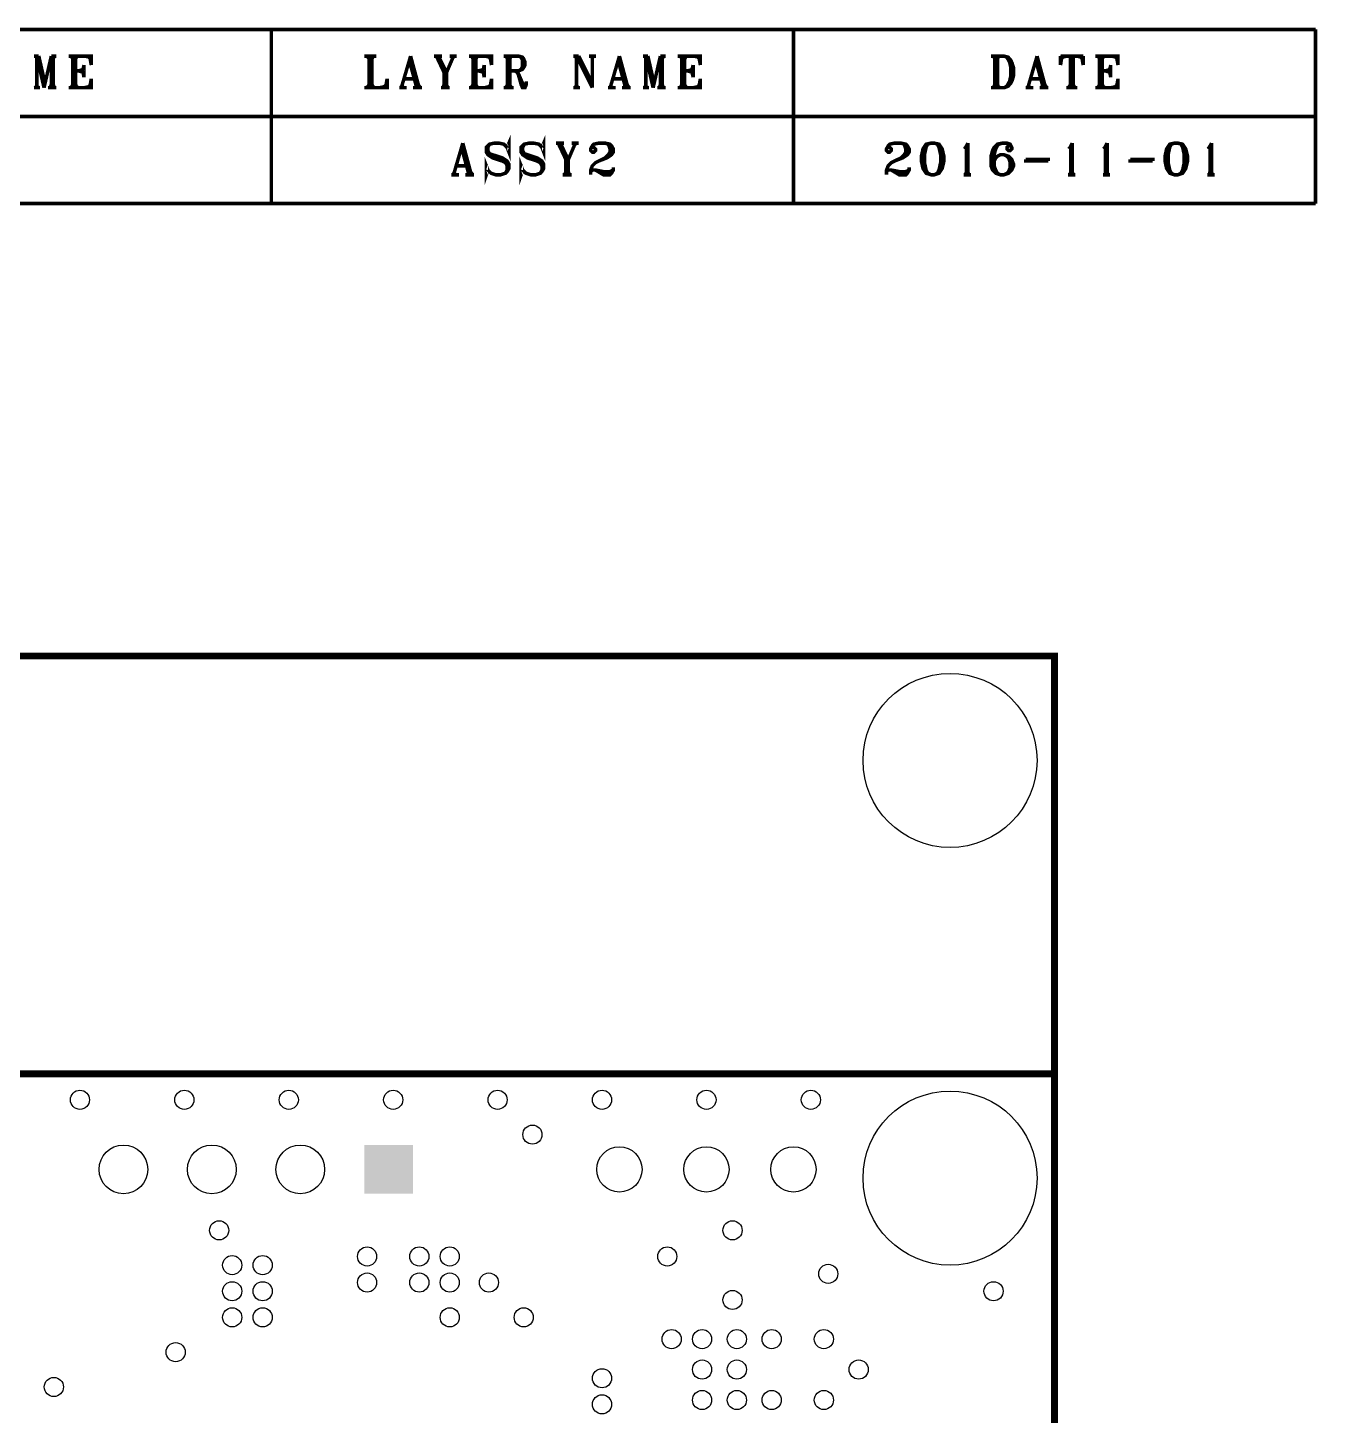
# Model space of a CAD drawing. Extents: x -2.6 to 72.5, y -0.1 to 95.
# Drawn here: x 35.5 to 72.55, y 55.19 to 95.05 of the extents above; entities that cross this region are included whole.
import ezdxf

# ---------------------------------------------------------------- set-up
doc = ezdxf.new("R2010")
doc.units = 0
doc.layers.get('0').update_dxf_attribs({"linetype": 'CONTINUOUS'})
doc.layers.add('03_ASSY2_GBR', color=1, linetype='CONTINUOUS')

# ---------------------------------------------------------------- blocks, each defined once
blk = doc.blocks.new('ROUND_9')
blk.add_circle((0, 0), 0.7)
blk = doc.blocks.new('ROUND_129')
blk.add_circle((0, 0), 0.65)
blk = doc.blocks.new('ROUND_139')
blk.add_circle((0, 0), 0.275)
blk = doc.blocks.new('ROUND_140')
blk.add_circle((0, 0), 2.5)
blk = doc.blocks.new('SQUARE_143')
blk.add_solid([(0.7, 0.7), (0.7, -0.7), (-0.7, 0.7), (-0.7, -0.7)])

msp = doc.modelspace()

# ---------------------------------------------------------------- linework, layer by layer
at = {"layer": '03_ASSY2_GBR'}
for points, const_width in [([(22.5, 95), (72.5, 95)], 0.1), ([(42.5, 95), (42.5, 90)], 0.1), ([(57.5, 95), (57.5, 90)], 0.1), ([(72.5, 95), (72.5, 90)], 0.1), ([(35.675, 94.235), (35.818, 94.235)], 0.1), ([(35.701, 94.235), (35.76, 94.205)], 0.1), ([(35.76, 94.235), (35.76, 93.371)], 0.1), ([(35.76, 94.235), (35.968, 93.326)], 0.1), ([(35.792, 94.235), (35.968, 93.462)], 0.1), ([(35.818, 94.235), (35.994, 93.462)], 0.1), ([(36.176, 94.235), (35.968, 93.326)], 0.1), ([(36.176, 94.235), (36.176, 93.326)], 0.1), ([(36.176, 94.235), (36.325, 94.235)], 0.1), ([(36.202, 94.205), (36.202, 93.371)], 0.1), ([(36.234, 94.235), (36.234, 93.326)], 0.1), ([(36.26, 94.235), (36.234, 94.159)], 0.1), ([(36.293, 94.235), (36.234, 94.205)], 0.1), ([(36.675, 94.235), (37.325, 94.235), (37.325, 93.977)], 0.1), ([(36.714, 94.235), (36.792, 94.205)], 0.1), ([(36.753, 94.235), (36.792, 94.159)], 0.1), ([(36.792, 94.235), (36.792, 93.326)], 0.1), ([(36.831, 94.205), (36.831, 93.371)], 0.1), ([(36.877, 94.235), (36.877, 93.326)], 0.1), ([(36.916, 94.235), (36.877, 94.159)], 0.1), ([(36.955, 94.235), (36.877, 94.205)], 0.1), ([(37.117, 94.235), (37.325, 94.205)], 0.1), ([(37.202, 94.235), (37.325, 94.159)], 0.1), ([(37.241, 94.235), (37.325, 94.114)], 0.1), ([(37.28, 94.235), (37.325, 93.977)], 0.1), ([(45.175, 94.235), (45.52, 94.235)], 0.1), ([(45.214, 94.235), (45.305, 94.205)], 0.1), ([(45.26, 94.235), (45.305, 94.159)], 0.1), ([(45.305, 94.235), (45.305, 93.326)], 0.1), ([(45.344, 94.205), (45.344, 93.371)], 0.1), ([(45.39, 94.235), (45.39, 93.326)], 0.1), ([(45.435, 94.235), (45.39, 94.159)], 0.1), ([(45.474, 94.235), (45.39, 94.205)], 0.1), ([(46.5, 94.235), (46.247, 93.371)], 0.1), ([(46.461, 94.114), (46.676, 93.326)], 0.1), ([(46.5, 94.235), (46.747, 93.326)], 0.1), ([(46.5, 94.114), (46.715, 93.326)], 0.1), ([(47.175, 94.235), (47.403, 94.235)], 0.1), ([(47.208, 94.235), (47.273, 94.205)], 0.1), ([(47.24, 94.235), (47.461, 93.765), (47.461, 93.326)], 0.1), ([(47.273, 94.235), (47.494, 93.765), (47.494, 93.371)], 0.1), ([(47.299, 94.235), (47.533, 93.765), (47.533, 93.326)], 0.1), ([(47.37, 94.235), (47.299, 94.205)], 0.1), ([(47.721, 94.205), (47.533, 93.765)], 0.1), ([(47.624, 94.235), (47.825, 94.235)], 0.1), ([(47.663, 94.235), (47.721, 94.205)], 0.1), ([(47.786, 94.235), (47.721, 94.205)], 0.1), ([(48.175, 94.235), (48.825, 94.235), (48.825, 93.977)], 0.1), ([(48.214, 94.235), (48.292, 94.205)], 0.1), ([(48.253, 94.235), (48.292, 94.159)], 0.1), ([(48.292, 94.235), (48.292, 93.326)], 0.1), ([(48.331, 94.205), (48.331, 93.371)], 0.1), ([(48.377, 94.235), (48.377, 93.326)], 0.1), ([(48.416, 94.235), (48.377, 94.159)], 0.1), ([(48.455, 94.235), (48.377, 94.205)], 0.1), ([(48.617, 94.235), (48.825, 94.205)], 0.1), ([(48.702, 94.235), (48.825, 94.159)], 0.1), ([(48.741, 94.235), (48.825, 94.114)], 0.1), ([(48.78, 94.235), (48.825, 93.977)], 0.1), ([(49.175, 94.235), (49.604, 94.235), (49.715, 94.205), (49.747, 94.159), (49.786, 94.068), (49.786, 93.977), (49.747, 93.902), (49.715, 93.856), (49.604, 93.811), (49.351, 93.811)], 0.1), ([(49.208, 94.235), (49.279, 94.205)], 0.1), ([(49.247, 94.235), (49.279, 94.159)], 0.1), ([(49.279, 94.235), (49.279, 93.326)], 0.1), ([(49.318, 94.205), (49.318, 93.371)], 0.1), ([(49.351, 94.235), (49.351, 93.326)], 0.1), ([(49.39, 94.235), (49.351, 94.159)], 0.1), ([(49.422, 94.235), (49.351, 94.205)], 0.1), ([(49.604, 94.235), (49.676, 94.205), (49.715, 94.114), (49.715, 93.932), (49.676, 93.856), (49.604, 93.811)], 0.1), ([(49.715, 94.159), (49.747, 94.068), (49.747, 93.977), (49.715, 93.902)], 0.1), ([(51.175, 94.235), (51.331, 94.235)], 0.1), ([(51.201, 94.235), (51.266, 94.205)], 0.1), ([(51.266, 94.235), (51.266, 93.371)], 0.1), ([(51.266, 94.235), (51.721, 93.326)], 0.1), ([(51.305, 94.235), (51.689, 93.462)], 0.1), ([(51.331, 94.235), (51.721, 93.462)], 0.1), ([(51.63, 94.235), (51.825, 94.235)], 0.1), ([(51.663, 94.235), (51.721, 94.205)], 0.1), ([(51.793, 94.235), (51.721, 94.205)], 0.1), ([(51.721, 94.205), (51.721, 93.326)], 0.1), ([(52.5, 94.235), (52.247, 93.371)], 0.1), ([(52.461, 94.114), (52.676, 93.326)], 0.1), ([(52.5, 94.235), (52.747, 93.326)], 0.1), ([(52.5, 94.114), (52.715, 93.326)], 0.1), ([(53.175, 94.235), (53.318, 94.235)], 0.1), ([(53.201, 94.235), (53.26, 94.205)], 0.1), ([(53.26, 94.235), (53.26, 93.371)], 0.1), ([(53.26, 94.235), (53.468, 93.326)], 0.1), ([(53.292, 94.235), (53.468, 93.462)], 0.1), ([(53.318, 94.235), (53.494, 93.462)], 0.1), ([(53.676, 94.235), (53.468, 93.326)], 0.1), ([(53.676, 94.235), (53.676, 93.326)], 0.1), ([(53.676, 94.235), (53.825, 94.235)], 0.1), ([(53.702, 94.205), (53.702, 93.371)], 0.1), ([(53.734, 94.235), (53.734, 93.326)], 0.1), ([(53.76, 94.235), (53.734, 94.159)], 0.1), ([(53.793, 94.235), (53.734, 94.205)], 0.1), ([(54.175, 94.235), (54.825, 94.235), (54.825, 93.977)], 0.1), ([(54.214, 94.235), (54.292, 94.205)], 0.1), ([(54.253, 94.235), (54.292, 94.159)], 0.1), ([(54.292, 94.235), (54.292, 93.326)], 0.1), ([(54.331, 94.205), (54.331, 93.371)], 0.1), ([(54.377, 94.235), (54.377, 93.326)], 0.1), ([(54.416, 94.235), (54.377, 94.159)], 0.1), ([(54.455, 94.235), (54.377, 94.205)], 0.1), ([(54.617, 94.235), (54.825, 94.205)], 0.1), ([(54.702, 94.235), (54.825, 94.159)], 0.1), ([(54.741, 94.235), (54.825, 94.114)], 0.1), ([(54.78, 94.235), (54.825, 93.977)], 0.1), ([(63.175, 94.235), (63.552, 94.235), (63.669, 94.205), (63.747, 94.114), (63.786, 94.023), (63.825, 93.902), (63.825, 93.674), (63.786, 93.538), (63.747, 93.462), (63.669, 93.371), (63.552, 93.326), (63.175, 93.326)], 0.1), ([(63.208, 94.235), (63.286, 94.205)], 0.1), ([(63.247, 94.235), (63.286, 94.159)], 0.1), ([(63.286, 94.235), (63.286, 93.326)], 0.1), ([(63.325, 94.205), (63.325, 93.371)], 0.1), ([(63.364, 94.235), (63.364, 93.326)], 0.1), ([(63.403, 94.235), (63.364, 94.159)], 0.1), ([(63.442, 94.235), (63.364, 94.205)], 0.1), ([(63.552, 94.235), (63.63, 94.205), (63.708, 94.068), (63.747, 93.902), (63.747, 93.674), (63.708, 93.508), (63.63, 93.371), (63.552, 93.326)], 0.1), ([(63.708, 94.114), (63.747, 94.023), (63.786, 93.902), (63.786, 93.674), (63.747, 93.538), (63.708, 93.462)], 0.1), ([(64.5, 94.235), (64.247, 93.371)], 0.1), ([(64.461, 94.114), (64.676, 93.326)], 0.1), ([(64.5, 94.235), (64.747, 93.326)], 0.1), ([(64.5, 94.114), (64.715, 93.326)], 0.1), ([(65.175, 94.235), (65.175, 93.977)], 0.1), ([(65.175, 94.235), (65.825, 94.235)], 0.1), ([(65.214, 94.235), (65.175, 93.977)], 0.1), ([(65.253, 94.235), (65.175, 94.114)], 0.1), ([(65.292, 94.235), (65.175, 94.159)], 0.1), ([(65.376, 94.235), (65.175, 94.205)], 0.1), ([(65.454, 94.235), (65.454, 93.326)], 0.1), ([(65.5, 94.205), (65.5, 93.371)], 0.1), ([(65.539, 94.235), (65.539, 93.326)], 0.1), ([(65.617, 94.235), (65.825, 94.205)], 0.1), ([(65.702, 94.235), (65.825, 94.159)], 0.1), ([(65.741, 94.235), (65.825, 94.114)], 0.1), ([(65.78, 94.235), (65.825, 93.977)], 0.1), ([(65.825, 94.235), (65.825, 93.977)], 0.1), ([(66.175, 94.235), (66.825, 94.235), (66.825, 93.977)], 0.1), ([(66.214, 94.235), (66.292, 94.205)], 0.1), ([(66.253, 94.235), (66.292, 94.159)], 0.1), ([(66.292, 94.235), (66.292, 93.326)], 0.1), ([(66.331, 94.205), (66.331, 93.371)], 0.1), ([(66.377, 94.235), (66.377, 93.326)], 0.1), ([(66.416, 94.235), (66.377, 94.159)], 0.1), ([(66.455, 94.235), (66.377, 94.205)], 0.1), ([(66.617, 94.235), (66.825, 94.205)], 0.1), ([(66.702, 94.235), (66.825, 94.159)], 0.1), ([(66.741, 94.235), (66.825, 94.114)], 0.1), ([(66.78, 94.235), (66.825, 93.977)], 0.1), ([(37.117, 93.856), (36.955, 93.811), (37.117, 93.765)], 0.1), ([(36.877, 93.811), (37.117, 93.811)], 0.1), ([(37.117, 93.902), (37.039, 93.811), (37.117, 93.72)], 0.1), ([(37.117, 93.977), (37.078, 93.811), (37.117, 93.629)], 0.1), ([(37.117, 93.977), (37.117, 93.629)], 0.1), ([(48.617, 93.856), (48.455, 93.811), (48.617, 93.765)], 0.1), ([(48.377, 93.811), (48.617, 93.811)], 0.1), ([(48.617, 93.902), (48.539, 93.811), (48.617, 93.72)], 0.1), ([(48.617, 93.977), (48.578, 93.811), (48.617, 93.629)], 0.1), ([(48.617, 93.977), (48.617, 93.629)], 0.1), ([(49.494, 93.811), (49.572, 93.765), (49.604, 93.674), (49.676, 93.417), (49.715, 93.326), (49.786, 93.326), (49.825, 93.417), (49.825, 93.508)], 0.1), ([(49.572, 93.765), (49.604, 93.72), (49.715, 93.462), (49.747, 93.417), (49.786, 93.417), (49.825, 93.462)], 0.1), ([(54.617, 93.856), (54.455, 93.811), (54.617, 93.765)], 0.1), ([(54.377, 93.811), (54.617, 93.811)], 0.1), ([(54.617, 93.902), (54.539, 93.811), (54.617, 93.72)], 0.1), ([(54.617, 93.977), (54.578, 93.811), (54.617, 93.629)], 0.1), ([(54.617, 93.977), (54.617, 93.629)], 0.1), ([(66.617, 93.856), (66.455, 93.811), (66.617, 93.765)], 0.1), ([(66.377, 93.811), (66.617, 93.811)], 0.1), ([(66.617, 93.902), (66.539, 93.811), (66.617, 93.72)], 0.1), ([(66.617, 93.977), (66.578, 93.811), (66.617, 93.629)], 0.1), ([(66.617, 93.977), (66.617, 93.629)], 0.1), ([(35.675, 93.326), (35.851, 93.326)], 0.1), ([(35.76, 93.371), (35.701, 93.326)], 0.1), ([(35.76, 93.371), (35.818, 93.326)], 0.1), ([(36.085, 93.326), (36.325, 93.326)], 0.1), ([(36.176, 93.371), (36.117, 93.326)], 0.1), ([(36.176, 93.417), (36.143, 93.326)], 0.1), ([(36.234, 93.417), (36.26, 93.326)], 0.1), ([(36.234, 93.371), (36.293, 93.326)], 0.1), ([(36.675, 93.326), (37.325, 93.326), (37.325, 93.583)], 0.1), ([(36.792, 93.371), (36.714, 93.326)], 0.1), ([(36.792, 93.417), (36.753, 93.326)], 0.1), ([(36.877, 93.417), (36.916, 93.326)], 0.1), ([(36.877, 93.371), (36.955, 93.326)], 0.1), ([(37.117, 93.326), (37.325, 93.371)], 0.1), ([(37.202, 93.326), (37.325, 93.417)], 0.1), ([(37.241, 93.326), (37.325, 93.462)], 0.1), ([(37.28, 93.326), (37.325, 93.583)], 0.1), ([(45.175, 93.326), (45.825, 93.326), (45.825, 93.583)], 0.1), ([(45.305, 93.371), (45.214, 93.326)], 0.1), ([(45.305, 93.417), (45.26, 93.326)], 0.1), ([(45.39, 93.417), (45.435, 93.326)], 0.1), ([(45.39, 93.371), (45.474, 93.326)], 0.1), ([(45.604, 93.326), (45.825, 93.371)], 0.1), ([(45.689, 93.326), (45.825, 93.417)], 0.1), ([(45.734, 93.326), (45.825, 93.462)], 0.1), ([(45.78, 93.326), (45.825, 93.583)], 0.1), ([(46.175, 93.326), (46.39, 93.326)], 0.1), ([(46.247, 93.371), (46.208, 93.326)], 0.1), ([(46.247, 93.371), (46.318, 93.326)], 0.1), ([(46.318, 93.583), (46.643, 93.583)], 0.1), ([(46.572, 93.326), (46.825, 93.326)], 0.1), ([(46.676, 93.371), (46.604, 93.326)], 0.1), ([(46.676, 93.417), (46.643, 93.326)], 0.1), ([(46.715, 93.417), (46.786, 93.326)], 0.1), ([(47.37, 93.326), (47.624, 93.326)], 0.1), ([(47.461, 93.371), (47.403, 93.326)], 0.1), ([(47.461, 93.417), (47.429, 93.326)], 0.1), ([(47.533, 93.417), (47.559, 93.326)], 0.1), ([(47.533, 93.371), (47.591, 93.326)], 0.1), ([(48.175, 93.326), (48.825, 93.326), (48.825, 93.583)], 0.1), ([(48.292, 93.371), (48.214, 93.326)], 0.1), ([(48.292, 93.417), (48.253, 93.326)], 0.1), ([(48.377, 93.417), (48.416, 93.326)], 0.1), ([(48.377, 93.371), (48.455, 93.326)], 0.1), ([(48.617, 93.326), (48.825, 93.371)], 0.1), ([(48.702, 93.326), (48.825, 93.417)], 0.1), ([(48.741, 93.326), (48.825, 93.462)], 0.1), ([(48.78, 93.326), (48.825, 93.583)], 0.1), ([(49.175, 93.326), (49.461, 93.326)], 0.1), ([(49.279, 93.371), (49.208, 93.326)], 0.1), ([(49.279, 93.417), (49.247, 93.326)], 0.1), ([(49.351, 93.417), (49.39, 93.326)], 0.1), ([(49.351, 93.371), (49.422, 93.326)], 0.1), ([(49.676, 93.508), (49.715, 93.417), (49.747, 93.371), (49.786, 93.371)], 0.1), ([(51.175, 93.326), (51.364, 93.326)], 0.1), ([(51.266, 93.371), (51.201, 93.326)], 0.1), ([(51.266, 93.371), (51.331, 93.326)], 0.1), ([(52.175, 93.326), (52.39, 93.326)], 0.1), ([(52.247, 93.371), (52.208, 93.326)], 0.1), ([(52.247, 93.371), (52.318, 93.326)], 0.1), ([(52.318, 93.583), (52.643, 93.583)], 0.1), ([(52.572, 93.326), (52.825, 93.326)], 0.1), ([(52.676, 93.371), (52.604, 93.326)], 0.1), ([(52.676, 93.417), (52.643, 93.326)], 0.1), ([(52.715, 93.417), (52.786, 93.326)], 0.1), ([(53.175, 93.326), (53.351, 93.326)], 0.1), ([(53.26, 93.371), (53.201, 93.326)], 0.1), ([(53.26, 93.371), (53.318, 93.326)], 0.1), ([(53.585, 93.326), (53.825, 93.326)], 0.1), ([(53.676, 93.371), (53.617, 93.326)], 0.1), ([(53.676, 93.417), (53.643, 93.326)], 0.1), ([(53.734, 93.417), (53.76, 93.326)], 0.1), ([(53.734, 93.371), (53.793, 93.326)], 0.1), ([(54.175, 93.326), (54.825, 93.326), (54.825, 93.583)], 0.1), ([(54.292, 93.371), (54.214, 93.326)], 0.1), ([(54.292, 93.417), (54.253, 93.326)], 0.1), ([(54.377, 93.417), (54.416, 93.326)], 0.1), ([(54.377, 93.371), (54.455, 93.326)], 0.1), ([(54.617, 93.326), (54.825, 93.371)], 0.1), ([(54.702, 93.326), (54.825, 93.417)], 0.1), ([(54.741, 93.326), (54.825, 93.462)], 0.1), ([(54.78, 93.326), (54.825, 93.583)], 0.1), ([(63.286, 93.371), (63.208, 93.326)], 0.1), ([(63.286, 93.417), (63.247, 93.326)], 0.1), ([(63.364, 93.417), (63.403, 93.326)], 0.1), ([(63.364, 93.371), (63.442, 93.326)], 0.1), ([(64.175, 93.326), (64.39, 93.326)], 0.1), ([(64.247, 93.371), (64.207, 93.326)], 0.1), ([(64.247, 93.371), (64.318, 93.326)], 0.1), ([(64.318, 93.583), (64.643, 93.583)], 0.1), ([(64.572, 93.326), (64.825, 93.326)], 0.1), ([(64.676, 93.371), (64.604, 93.326)], 0.1), ([(64.676, 93.417), (64.643, 93.326)], 0.1), ([(64.715, 93.417), (64.786, 93.326)], 0.1), ([(65.338, 93.326), (65.656, 93.326)], 0.1), ([(65.454, 93.371), (65.376, 93.326)], 0.1), ([(65.454, 93.417), (65.415, 93.326)], 0.1), ([(65.539, 93.417), (65.578, 93.326)], 0.1), ([(65.539, 93.371), (65.617, 93.326)], 0.1), ([(66.175, 93.326), (66.825, 93.326), (66.825, 93.583)], 0.1), ([(66.292, 93.371), (66.214, 93.326)], 0.1), ([(66.292, 93.417), (66.253, 93.326)], 0.1), ([(66.377, 93.417), (66.416, 93.326)], 0.1), ([(66.377, 93.371), (66.455, 93.326)], 0.1), ([(66.617, 93.326), (66.825, 93.371)], 0.1), ([(66.702, 93.326), (66.825, 93.417)], 0.1), ([(66.741, 93.326), (66.825, 93.462)], 0.1), ([(66.78, 93.326), (66.825, 93.583)], 0.1), ([(22.5, 92.5), (72.5, 92.5)], 0.1), ([(48, 91.735), (47.747, 90.871)], 0.1), ([(48, 91.735), (48.247, 90.826)], 0.1), ([(49.273, 91.614), (49.325, 91.735), (49.325, 91.477), (49.273, 91.614), (49.182, 91.705), (49.039, 91.735), (48.903, 91.735), (48.766, 91.705), (48.675, 91.614), (48.675, 91.477), (48.721, 91.402), (48.857, 91.311), (49.137, 91.22), (49.228, 91.174), (49.273, 91.083), (49.273, 90.962), (49.228, 90.871)], 0.1), ([(48.766, 91.705), (48.721, 91.614), (48.721, 91.523), (48.766, 91.432), (48.857, 91.402), (49.137, 91.311), (49.273, 91.22), (49.325, 91.129), (49.325, 91.008), (49.273, 90.917), (49.228, 90.871), (49.091, 90.826), (48.948, 90.826), (48.812, 90.871), (48.721, 90.962), (48.675, 91.083), (48.675, 90.826), (48.721, 90.962)], 0.1), ([(50.273, 91.614), (50.325, 91.735), (50.325, 91.477), (50.273, 91.614), (50.182, 91.705), (50.039, 91.735), (49.903, 91.735), (49.766, 91.705), (49.675, 91.614), (49.675, 91.477), (49.721, 91.402), (49.857, 91.311), (50.137, 91.22), (50.228, 91.174), (50.273, 91.083), (50.273, 90.962), (50.228, 90.871)], 0.1), ([(49.766, 91.705), (49.721, 91.614), (49.721, 91.523), (49.766, 91.432), (49.857, 91.402), (50.137, 91.311), (50.273, 91.22), (50.325, 91.129), (50.325, 91.008), (50.273, 90.917), (50.228, 90.871), (50.091, 90.826), (49.948, 90.826), (49.812, 90.871), (49.721, 90.962), (49.675, 91.083), (49.675, 90.826), (49.721, 90.962)], 0.1), ([(50.675, 91.735), (50.903, 91.735)], 0.1), ([(50.708, 91.735), (50.773, 91.705)], 0.1), ([(50.74, 91.735), (50.961, 91.265), (50.961, 90.826)], 0.1), ([(50.773, 91.735), (50.994, 91.265), (50.994, 90.871)], 0.1), ([(50.799, 91.735), (51.033, 91.265), (51.033, 90.826)], 0.1), ([(50.87, 91.735), (50.799, 91.705)], 0.1), ([(51.221, 91.705), (51.033, 91.265)], 0.1), ([(51.124, 91.735), (51.325, 91.735)], 0.1), ([(51.163, 91.735), (51.221, 91.705)], 0.1), ([(51.286, 91.735), (51.221, 91.705)], 0.1), ([(51.721, 91.614), (51.766, 91.614), (51.812, 91.568), (51.812, 91.523), (51.766, 91.477), (51.721, 91.477), (51.675, 91.523), (51.675, 91.568), (51.721, 91.659), (51.766, 91.705), (51.903, 91.735), (52.091, 91.735), (52.228, 91.705), (52.273, 91.659), (52.325, 91.568), (52.325, 91.477), (52.273, 91.402), (52.137, 91.311), (51.903, 91.22), (51.812, 91.174), (51.721, 91.083), (51.675, 90.962), (51.675, 90.826)], 0.1), ([(52.091, 91.735), (52.182, 91.705), (52.228, 91.568), (52.228, 91.477), (52.182, 91.402), (52.091, 91.311), (51.903, 91.22)], 0.1), ([(52.228, 91.659), (52.273, 91.568), (52.273, 91.477), (52.228, 91.402)], 0.1), ([(60.221, 91.614), (60.266, 91.614), (60.312, 91.568), (60.312, 91.523), (60.266, 91.477), (60.221, 91.477), (60.175, 91.523), (60.175, 91.568), (60.221, 91.659), (60.266, 91.705), (60.403, 91.735), (60.591, 91.735), (60.728, 91.705), (60.773, 91.659), (60.825, 91.568), (60.825, 91.477), (60.773, 91.402), (60.637, 91.311), (60.403, 91.22), (60.312, 91.174), (60.221, 91.083), (60.175, 90.962), (60.175, 90.826)], 0.1), ([(60.591, 91.735), (60.682, 91.705), (60.728, 91.568), (60.728, 91.477), (60.682, 91.402), (60.591, 91.311), (60.403, 91.22)], 0.1), ([(60.728, 91.659), (60.773, 91.568), (60.773, 91.477), (60.728, 91.402)], 0.1), ([(61.448, 91.735), (61.312, 91.705), (61.221, 91.568), (61.175, 91.356), (61.175, 91.22), (61.221, 91.008), (61.312, 90.871), (61.448, 90.826), (61.546, 90.826), (61.682, 90.871), (61.773, 91.008), (61.825, 91.22), (61.825, 91.356), (61.773, 91.568), (61.682, 91.705), (61.546, 91.735), (61.448, 91.735)], 0.1), ([(61.312, 91.659), (61.266, 91.568), (61.221, 91.402), (61.221, 91.174), (61.266, 91.008), (61.312, 90.917)], 0.1), ([(61.448, 91.735), (61.357, 91.705), (61.312, 91.614), (61.266, 91.402), (61.266, 91.174), (61.312, 90.962), (61.357, 90.871), (61.448, 90.826)], 0.1), ([(61.546, 90.826), (61.637, 90.871), (61.682, 90.962), (61.728, 91.174), (61.728, 91.402), (61.682, 91.614), (61.637, 91.705), (61.546, 91.735)], 0.1), ([(61.682, 90.917), (61.728, 91.008), (61.773, 91.174), (61.773, 91.402), (61.728, 91.568), (61.682, 91.659)], 0.1), ([(62.513, 91.735), (62.448, 91.614), (62.409, 91.568)], 0.1), ([(62.468, 91.659), (62.468, 90.826)], 0.1), ([(62.494, 91.659), (62.494, 90.871)], 0.1), ([(62.513, 91.735), (62.513, 90.826)], 0.1), ([(63.728, 91.659), (63.682, 91.659), (63.637, 91.614), (63.637, 91.568), (63.682, 91.523), (63.728, 91.523), (63.773, 91.568), (63.773, 91.614), (63.728, 91.705), (63.637, 91.735), (63.5, 91.735), (63.357, 91.705), (63.266, 91.614), (63.221, 91.523), (63.175, 91.356), (63.175, 91.083), (63.221, 90.962), (63.312, 90.871), (63.448, 90.826), (63.546, 90.826), (63.682, 90.871), (63.773, 90.962), (63.825, 91.083), (63.825, 91.129), (63.773, 91.265), (63.682, 91.356), (63.546, 91.402), (63.448, 91.402), (63.357, 91.356), (63.312, 91.311), (63.266, 91.22)], 0.1), ([(63.5, 91.735), (63.403, 91.705), (63.357, 91.659), (63.312, 91.568), (63.266, 91.402), (63.266, 91.083), (63.312, 90.962), (63.357, 90.871), (63.448, 90.826)], 0.1), ([(65.513, 91.735), (65.448, 91.614), (65.409, 91.568)], 0.1), ([(65.468, 91.659), (65.468, 90.826)], 0.1), ([(65.494, 91.659), (65.494, 90.871)], 0.1), ([(65.513, 91.735), (65.513, 90.826)], 0.1), ([(66.513, 91.735), (66.448, 91.614), (66.409, 91.568)], 0.1), ([(66.468, 91.659), (66.468, 90.826)], 0.1), ([(66.494, 91.659), (66.494, 90.871)], 0.1), ([(66.513, 91.735), (66.513, 90.826)], 0.1), ([(68.448, 91.735), (68.312, 91.705), (68.221, 91.568), (68.175, 91.356), (68.175, 91.22), (68.221, 91.008), (68.312, 90.871), (68.448, 90.826), (68.546, 90.826), (68.682, 90.871), (68.773, 91.008), (68.825, 91.22), (68.825, 91.356), (68.773, 91.568), (68.682, 91.705), (68.546, 91.735), (68.448, 91.735)], 0.1), ([(68.312, 91.659), (68.266, 91.568), (68.221, 91.402), (68.221, 91.174), (68.266, 91.008), (68.312, 90.917)], 0.1), ([(68.448, 91.735), (68.357, 91.705), (68.312, 91.614), (68.266, 91.402), (68.266, 91.174), (68.312, 90.962), (68.357, 90.871), (68.448, 90.826)], 0.1), ([(68.546, 90.826), (68.637, 90.871), (68.682, 90.962), (68.728, 91.174), (68.728, 91.402), (68.682, 91.614), (68.637, 91.705), (68.546, 91.735)], 0.1), ([(68.682, 90.917), (68.728, 91.008), (68.773, 91.174), (68.773, 91.402), (68.728, 91.568), (68.682, 91.659)], 0.1), ([(69.513, 91.735), (69.448, 91.614), (69.409, 91.568)], 0.1), ([(69.468, 91.659), (69.468, 90.826)], 0.1), ([(69.494, 91.659), (69.494, 90.871)], 0.1), ([(69.513, 91.735), (69.513, 90.826)], 0.1), ([(47.961, 91.614), (48.176, 90.826)], 0.1), ([(48, 91.614), (48.215, 90.826)], 0.1), ([(48.721, 91.477), (48.766, 91.402), (48.857, 91.356), (49.137, 91.265), (49.228, 91.22), (49.273, 91.129)], 0.1), ([(49.721, 91.477), (49.766, 91.402), (49.857, 91.356), (50.137, 91.265), (50.228, 91.22), (50.273, 91.129)], 0.1), ([(51.721, 91.568), (51.721, 91.523), (51.766, 91.523), (51.766, 91.568), (51.721, 91.568)], 0.1), ([(60.221, 91.568), (60.221, 91.523), (60.266, 91.523), (60.266, 91.568), (60.221, 91.568)], 0.1), ([(63.312, 91.614), (63.266, 91.523), (63.221, 91.356), (63.221, 91.083), (63.266, 90.962), (63.312, 90.917)], 0.1), ([(63.546, 90.826), (63.637, 90.871), (63.682, 90.917), (63.728, 91.038), (63.728, 91.174), (63.682, 91.311), (63.637, 91.356), (63.546, 91.402)], 0.1), ([(63.682, 91.614), (63.682, 91.568), (63.728, 91.568), (63.728, 91.614), (63.682, 91.614)], 0.1), ([(63.728, 90.962), (63.773, 91.038), (63.773, 91.174), (63.728, 91.265)], 0.1), ([(64.175, 91.265), (64.825, 91.265), (64.825, 91.22)], 0.1), ([(64.175, 91.265), (64.175, 91.22), (64.825, 91.22)], 0.1), ([(67.175, 91.265), (67.825, 91.265), (67.825, 91.22)], 0.1), ([(67.175, 91.265), (67.175, 91.22), (67.825, 91.22)], 0.1), ([(47.747, 90.871), (47.708, 90.826)], 0.1), ([(47.747, 90.871), (47.818, 90.826)], 0.1), ([(47.818, 91.083), (48.143, 91.083)], 0.1), ([(48.176, 90.871), (48.104, 90.826)], 0.1), ([(48.176, 90.917), (48.143, 90.826)], 0.1), ([(48.215, 90.917), (48.286, 90.826)], 0.1), ([(50.961, 90.871), (50.903, 90.826)], 0.1), ([(50.961, 90.917), (50.929, 90.826)], 0.1), ([(51.033, 90.917), (51.059, 90.826)], 0.1), ([(51.033, 90.871), (51.091, 90.826)], 0.1), ([(51.675, 90.917), (51.721, 90.962), (51.812, 90.962), (52.039, 90.917), (52.228, 90.917), (52.325, 90.962)], 0.1), ([(51.812, 90.962), (52.039, 90.826), (52.228, 90.826), (52.273, 90.871), (52.325, 90.962), (52.325, 91.038)], 0.1), ([(51.812, 90.962), (52.039, 90.871), (52.228, 90.871), (52.273, 90.917)], 0.1), ([(60.175, 90.917), (60.221, 90.962), (60.312, 90.962), (60.539, 90.917), (60.728, 90.917), (60.825, 90.962)], 0.1), ([(60.312, 90.962), (60.539, 90.826), (60.728, 90.826), (60.773, 90.871), (60.825, 90.962), (60.825, 91.038)], 0.1), ([(60.312, 90.962), (60.539, 90.871), (60.728, 90.871), (60.773, 90.917)], 0.1), ([(62.468, 90.871), (62.429, 90.826)], 0.1), ([(62.468, 90.917), (62.448, 90.826)], 0.1), ([(62.513, 90.917), (62.533, 90.826)], 0.1), ([(62.513, 90.871), (62.552, 90.826)], 0.1), ([(65.468, 90.871), (65.429, 90.826)], 0.1), ([(65.468, 90.917), (65.448, 90.826)], 0.1), ([(65.513, 90.917), (65.533, 90.826)], 0.1), ([(65.513, 90.871), (65.552, 90.826)], 0.1), ([(66.468, 90.871), (66.429, 90.826)], 0.1), ([(66.468, 90.917), (66.448, 90.826)], 0.1), ([(66.513, 90.917), (66.533, 90.826)], 0.1), ([(66.513, 90.871), (66.552, 90.826)], 0.1), ([(69.468, 90.871), (69.429, 90.826)], 0.1), ([(69.468, 90.917), (69.448, 90.826)], 0.1), ([(69.513, 90.917), (69.533, 90.826)], 0.1), ([(69.513, 90.871), (69.552, 90.826)], 0.1), ([(47.675, 90.826), (47.89, 90.826)], 0.1), ([(48.072, 90.826), (48.325, 90.826)], 0.1), ([(50.87, 90.826), (51.124, 90.826)], 0.1), ([(62.39, 90.826), (62.598, 90.826)], 0.1), ([(65.39, 90.826), (65.598, 90.826)], 0.1), ([(66.39, 90.826), (66.598, 90.826)], 0.1), ([(69.39, 90.826), (69.598, 90.826)], 0.1), ([(72.5, 90), (22.5, 90)], 0.1), ([(0, 0), (65, 0), (65, 77), (0, 77), (0, 0)], 0.2), ([(65, 65), (10, 65), (10, 0)], 0.2)]:
    msp.add_lwpolyline(points, dxfattribs=dict(at, const_width=const_width))

# ---------------------------------------------------------------- block references
for name, p in [('ROUND_140', (62, 74)), ('ROUND_139', (37, 64.25)), ('ROUND_139', (40, 64.25)), ('ROUND_139', (43, 64.25)), ('ROUND_139', (46, 64.25)), ('ROUND_139', (49, 64.25)), ('ROUND_139', (52, 64.25)), ('ROUND_139', (55, 64.25)), ('ROUND_139', (58, 64.25)), ('ROUND_140', (62, 62)), ('ROUND_139', (50, 63.25)), ('ROUND_9', (38.25, 62.25)), ('ROUND_9', (40.79, 62.25)), ('ROUND_9', (43.33, 62.25)), ('SQUARE_143', (45.87, 62.25)), ('ROUND_129', (52.5, 62.25)), ('ROUND_129', (55, 62.25)), ('ROUND_129', (57.5, 62.25)), ('ROUND_139', (41, 60.5)), ('ROUND_139', (55.75, 60.5)), ('ROUND_139', (45.25, 59.75)), ('ROUND_139', (46.75, 59.75)), ('ROUND_139', (47.625, 59.75)), ('ROUND_139', (53.875, 59.75)), ('ROUND_139', (41.375, 59.5)), ('ROUND_139', (42.25, 59.5)), ('ROUND_139', (58.5, 59.25)), ('ROUND_139', (41.375, 58.75)), ('ROUND_139', (42.25, 58.75)), ('ROUND_139', (45.25, 59)), ('ROUND_139', (46.75, 59)), ('ROUND_139', (47.625, 59)), ('ROUND_139', (48.75, 59)), ('ROUND_139', (63.25, 58.75)), ('ROUND_139', (55.75, 58.5)), ('ROUND_139', (41.375, 58)), ('ROUND_139', (42.25, 58)), ('ROUND_139', (47.625, 58)), ('ROUND_139', (49.75, 58)), ('ROUND_139', (54, 57.375)), ('ROUND_139', (54.875, 57.375)), ('ROUND_139', (55.875, 57.375)), ('ROUND_139', (56.875, 57.375)), ('ROUND_139', (58.375, 57.375)), ('ROUND_139', (39.75, 57)), ('ROUND_139', (54.875, 56.5)), ('ROUND_139', (55.875, 56.5)), ('ROUND_139', (59.375, 56.5)), ('ROUND_139', (36.25, 56)), ('ROUND_139', (52, 56.25)), ('ROUND_139', (54.875, 55.625)), ('ROUND_139', (55.875, 55.625)), ('ROUND_139', (56.875, 55.625)), ('ROUND_139', (58.375, 55.625)), ('ROUND_139', (52, 55.5))]:
    msp.add_blockref(name, p, dxfattribs=at)

doc.saveas('drawing.dxf')
